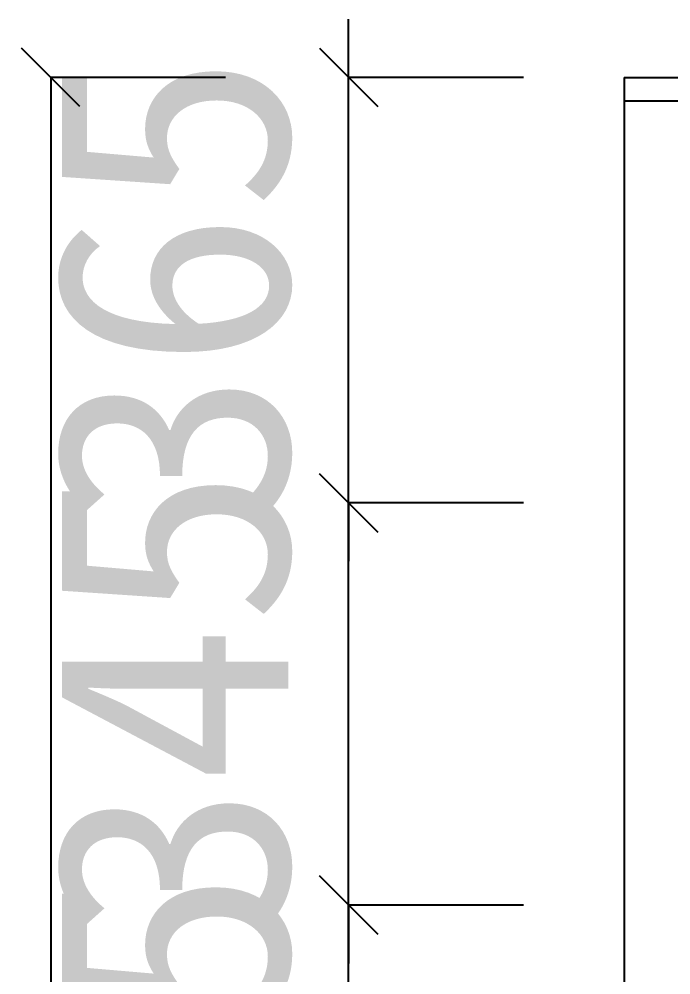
# Model space of a CAD drawing. Header units: millimetres. Extents: x 204800 to 233555, y -2285 to 8522.
# Drawn here: x 205331 to 205891, y 6479 to 7299 of the extents above; entities that cross this region are included whole.
import ezdxf

# ---------------------------------------------------------------- set-up
doc = ezdxf.new("R2010")
doc.units = ezdxf.units.MM
doc.layers.add('DIM【标注】', color=66, linetype='Continuous')
doc.styles.add('ROMANS', font='romans.shx', dxfattribs={"bigfont": 'hztxt'})
doc.styles.add('宋体', font='SimSun.ttf', dxfattribs={"height": 200})
doc.dimstyles.new('模型空间1：40', dxfattribs={"dimscale": 50, "dimtxt": 1.4, "dimasz": 1, "dimexe": 0, "dimexo": 0.5, "dimgap": 1, "dimtad": 1, "dimdec": 0, "dimrnd": 5, "dimzin": 0, "dimdsep": 46, "dimtxsty": 'ROMANS', "dimblk": 'ARCHTICK', "dimcen": 0.09, "dimclrd": 1, "dimclre": 1, "dimclrt": 2, "dimadec": 0, "dimazin": 0, "dimtfac": 1, "dimtdec": 0, "dimtix": 1, "dimtmove": 2, "dimatfit": 3, "dimldrblk": 'ZHL-SOFT_JT', "dimfxl": 2, "dimfxlon": 1, "dimtolj": 1, "dimtzin": 0, "dimarcsym": 0})

# ---------------------------------------------------------------- blocks, each defined once
blk = doc.blocks.new('_OBLIQUE')
at = {"color": 0, "linetype": 'ByBlock'}
blk.add_line((-0.5, -0.5), (0.5, 0.5), dxfattribs=at)
blk = doc.blocks.new('*D66')
at = {"layer": 'DEFPOINTS', "color": 0, "ltscale": 6, "transparency": 16777216}
for p in [(205614.09, 6538.86), (205890.54, 6538.86), (205890.54, 6193.86)]:
    blk.add_point(p, dxfattribs=at)
at = {"layer": 'DIM【标注】', "color": 251, "lineweight": -2, "ltscale": 6, "transparency": 16777216}
for p, q in [((205614.09, 6538.86), (205614.09, 6588.86)), ((205764.09, 6538.86), (205614.09, 6538.86)), ((205614.09, 6193.86), (205614.09, 6538.86)), ((205764.09, 6193.86), (205614.09, 6193.86)), ((205614.09, 6193.86), (205614.09, 6143.86))]:
    blk.add_line(p, q, dxfattribs=at)
at = {"layer": 'DIM【标注】', "color": 251, "lineweight": -2, "ltscale": 6, "transparency": 16777216, "xscale": 50, "yscale": 50, "zscale": 50}
for p, rotation in [((205614.09, 6538.86), 270), ((205614.09, 6193.86), 90)]:
    blk.add_blockref('_OBLIQUE', p, dxfattribs=dict(at, rotation=rotation))
at = {"layer": 'DIM【标注】', "color": 8, "ltscale": 6, "transparency": 16777216, "insert": (205464.09, 6366.36), "char_height": 200, "attachment_point": 5, "rotation": 90, "style": '宋体'}
blk.add_mtext('\\A1;345', dxfattribs=at)
blk = doc.blocks.new('ZHL-SOFT_JT')
for p, q in [((-0.94, 0.839), (-0.94, 0.839)), ((-0.94, 0.737), (-0.94, 0.737)), ((-0.867, 0.7737), (-0.867, 0.7737)), ((-0.867, 0.6758), (-0.867, 0.6758)), ((-0.787, 0.7022), (-0.787, 0.7022)), ((-0.94, 0.63647), (-0.94, 0.63647)), ((-0.867, 0.586942), (-0.867, 0.586942)), ((-0.787, 0.614), (-0.787, 0.614)), ((-0.787, 0.53266), (-0.787, 0.53266)), ((-0.7, 0.5526), (-0.7, 0.5526)), ((-0.7, 0.4797), (-0.7, 0.4797)), ((-0.629, 0.49), (-0.63, 0.49)), ((-0.552, 0.4299), (-0.552, 0.4299)), ((-0.472, 0.368), (-0.472, 0.368)), ((-0.3929, 0.3067), (-0.3929, 0.3067)), ((-0.31548, 0.24568), (-0.31548, 0.24568)), ((-0.23659, 0.184298), (-0.23659, 0.184298)), ((-0.3929, -0.3067), (-0.3929, -0.3067)), ((-0.31548, -0.24568), (-0.31548, -0.24568)), ((-0.23659, -0.184298), (-0.23659, -0.184298)), ((-0.7, -0.4797), (-0.7, -0.4797)), ((-0.629, -0.49), (-0.63, -0.49)), ((-0.552, -0.4299), (-0.552, -0.4299)), ((-0.472, -0.368), (-0.472, -0.368)), ((-0.94, -0.63647), (-0.94, -0.63647)), ((-0.867, -0.586942), (-0.867, -0.586942)), ((-0.787, -0.53266), (-0.787, -0.53266)), ((-0.787, -0.614), (-0.787, -0.614)), ((-0.7, -0.5526), (-0.7, -0.5526)), ((-0.94, -0.737), (-0.94, -0.737)), ((-0.867, -0.6758), (-0.867, -0.6758)), ((-0.867, -0.7737), (-0.867, -0.7737)), ((-0.787, -0.7022), (-0.787, -0.7022)), ((-0.94, -0.839), (-0.94, -0.839))]:
    blk.add_line(p, q)
blk.add_lwpolyline([(-1, 0), (0, 0), (-1, -1), (-1, -0.569), (0, 0), (-1, 0.569), (-1, 1), (0, 0)])
blk = doc.blocks.new('*D67')
at = {"layer": 'DEFPOINTS', "color": 0, "ltscale": 6, "transparency": 16777216}
for p in [(205614.09, 6883.86), (205890.54, 6883.86), (205890.54, 6538.86)]:
    blk.add_point(p, dxfattribs=at)
at = {"layer": 'DIM【标注】', "color": 251, "lineweight": -2, "ltscale": 6, "transparency": 16777216}
for p, q in [((205614.09, 6883.86), (205614.09, 6933.86)), ((205764.09, 6883.86), (205614.09, 6883.86)), ((205614.09, 6538.86), (205614.09, 6883.86)), ((205764.09, 6538.86), (205614.09, 6538.86)), ((205614.09, 6538.86), (205614.09, 6488.86))]:
    blk.add_line(p, q, dxfattribs=at)
at = {"layer": 'DIM【标注】', "color": 251, "lineweight": -2, "ltscale": 6, "transparency": 16777216, "xscale": 50, "yscale": 50, "zscale": 50}
for p, rotation in [((205614.09, 6883.86), 270), ((205614.09, 6538.86), 90)]:
    blk.add_blockref('_OBLIQUE', p, dxfattribs=dict(at, rotation=rotation))
at = {"layer": 'DIM【标注】', "color": 8, "ltscale": 6, "transparency": 16777216, "insert": (205464.09, 6711.36), "char_height": 200, "attachment_point": 5, "rotation": 90, "style": '宋体'}
blk.add_mtext('\\A1;345', dxfattribs=at)
blk = doc.blocks.new('*D68')
at = {"layer": 'DEFPOINTS', "color": 0, "ltscale": 6, "transparency": 16777216}
for p in [(205614.09, 7248.86), (205850.54, 7248.86), (205890.54, 6883.86)]:
    blk.add_point(p, dxfattribs=at)
at = {"layer": 'DIM【标注】', "color": 251, "lineweight": -2, "ltscale": 6, "transparency": 16777216}
for p, q in [((205614.09, 7248.86), (205614.09, 7298.86)), ((205764.09, 7248.86), (205614.09, 7248.86)), ((205614.09, 6883.86), (205614.09, 7248.86)), ((205764.09, 6883.86), (205614.09, 6883.86)), ((205614.09, 6883.86), (205614.09, 6833.86))]:
    blk.add_line(p, q, dxfattribs=at)
at = {"layer": 'DIM【标注】', "color": 251, "lineweight": -2, "ltscale": 6, "transparency": 16777216, "xscale": 50, "yscale": 50, "zscale": 50}
for p, rotation in [((205614.09, 7248.86), 270), ((205614.09, 6883.86), 90)]:
    blk.add_blockref('_OBLIQUE', p, dxfattribs=dict(at, rotation=rotation))
at = {"layer": 'DIM【标注】', "color": 8, "ltscale": 6, "transparency": 16777216, "insert": (205464.09, 7066.36), "char_height": 200, "attachment_point": 5, "rotation": 90, "style": '宋体'}
blk.add_mtext('\\A1;365', dxfattribs=at)
blk = doc.blocks.new('*D69')
at = {"layer": 'DEFPOINTS', "color": 0, "ltscale": 6, "transparency": 16777216}
for p in [(205850.54, 7248.86), (205358.53, 4848.86), (205850.54, 4848.86)]:
    blk.add_point(p, dxfattribs=at)
at = {"layer": 'DIM【标注】', "color": 251, "lineweight": -2, "ltscale": 6, "transparency": 16777216}
for p, q in [((205508.53, 7248.86), (205358.53, 7248.86)), ((205358.53, 7248.86), (205358.53, 4848.86)), ((205508.53, 4848.86), (205358.53, 4848.86))]:
    blk.add_line(p, q, dxfattribs=at)
at = {"layer": 'DIM【标注】', "color": 251, "lineweight": -2, "ltscale": 6, "transparency": 16777216, "xscale": 50, "yscale": 50, "zscale": 50}
for p, rotation in [((205358.53, 7248.86), 90), ((205358.53, 4848.86), 270)]:
    blk.add_blockref('_OBLIQUE', p, dxfattribs=dict(at, rotation=rotation))
at = {"layer": 'DIM【标注】', "color": 8, "ltscale": 6, "transparency": 16777216, "insert": (205208.53, 6048.86), "char_height": 200, "attachment_point": 5, "rotation": 90, "style": '宋体'}
blk.add_mtext('\\A1;2400', dxfattribs=at)

msp = doc.modelspace()

# ---------------------------------------------------------------- linework, layer by layer
at = {"layer": 'DIM【标注】', "color": 4, "ltscale": 6}
for p, q in [((205850.54, 7248.86), (207350.54, 7248.86)), ((205850.54, 7248.86), (205850.54, 4848.86)), ((205850.54, 7228.86), (207350.54, 7228.86))]:
    msp.add_line(p, q, dxfattribs=at)

# ---------------------------------------------------------------- dimensions: what is measured, and where the dimension line sits
for base, p1, p2, picture, middle in [((205614.09, 7248.86), (205890.54, 6883.86), (205850.54, 7248.86), '*D68', (205464.09, 7066.36)), ((205358.53, 4848.86), (205850.54, 7248.86), (205850.54, 4848.86), '*D69', (205208.53, 6048.86)), ((205614.09, 6883.86), (205890.54, 6538.86), (205890.54, 6883.86), '*D67', (205464.09, 6711.36)), ((205614.09, 6538.86), (205890.54, 6193.86), (205890.54, 6538.86), '*D66', (205464.09, 6366.36))]:
    dim = msp.add_linear_dim(base=base, p1=p1, p2=p2, angle=90, dimstyle='模型空间1：40', override={"dimtxt": 2, "dimtxsty": '宋体', "dimblk": 'OBLIQUE', "dimclrd": 251, "dimclre": 251, "dimclrt": 8, "dimfxl": 3}, dxfattribs=at)
    dim.commit()
    dim.dimension.update_dxf_attribs({"geometry": picture, "text_midpoint": middle})

doc.saveas('drawing.dxf')
